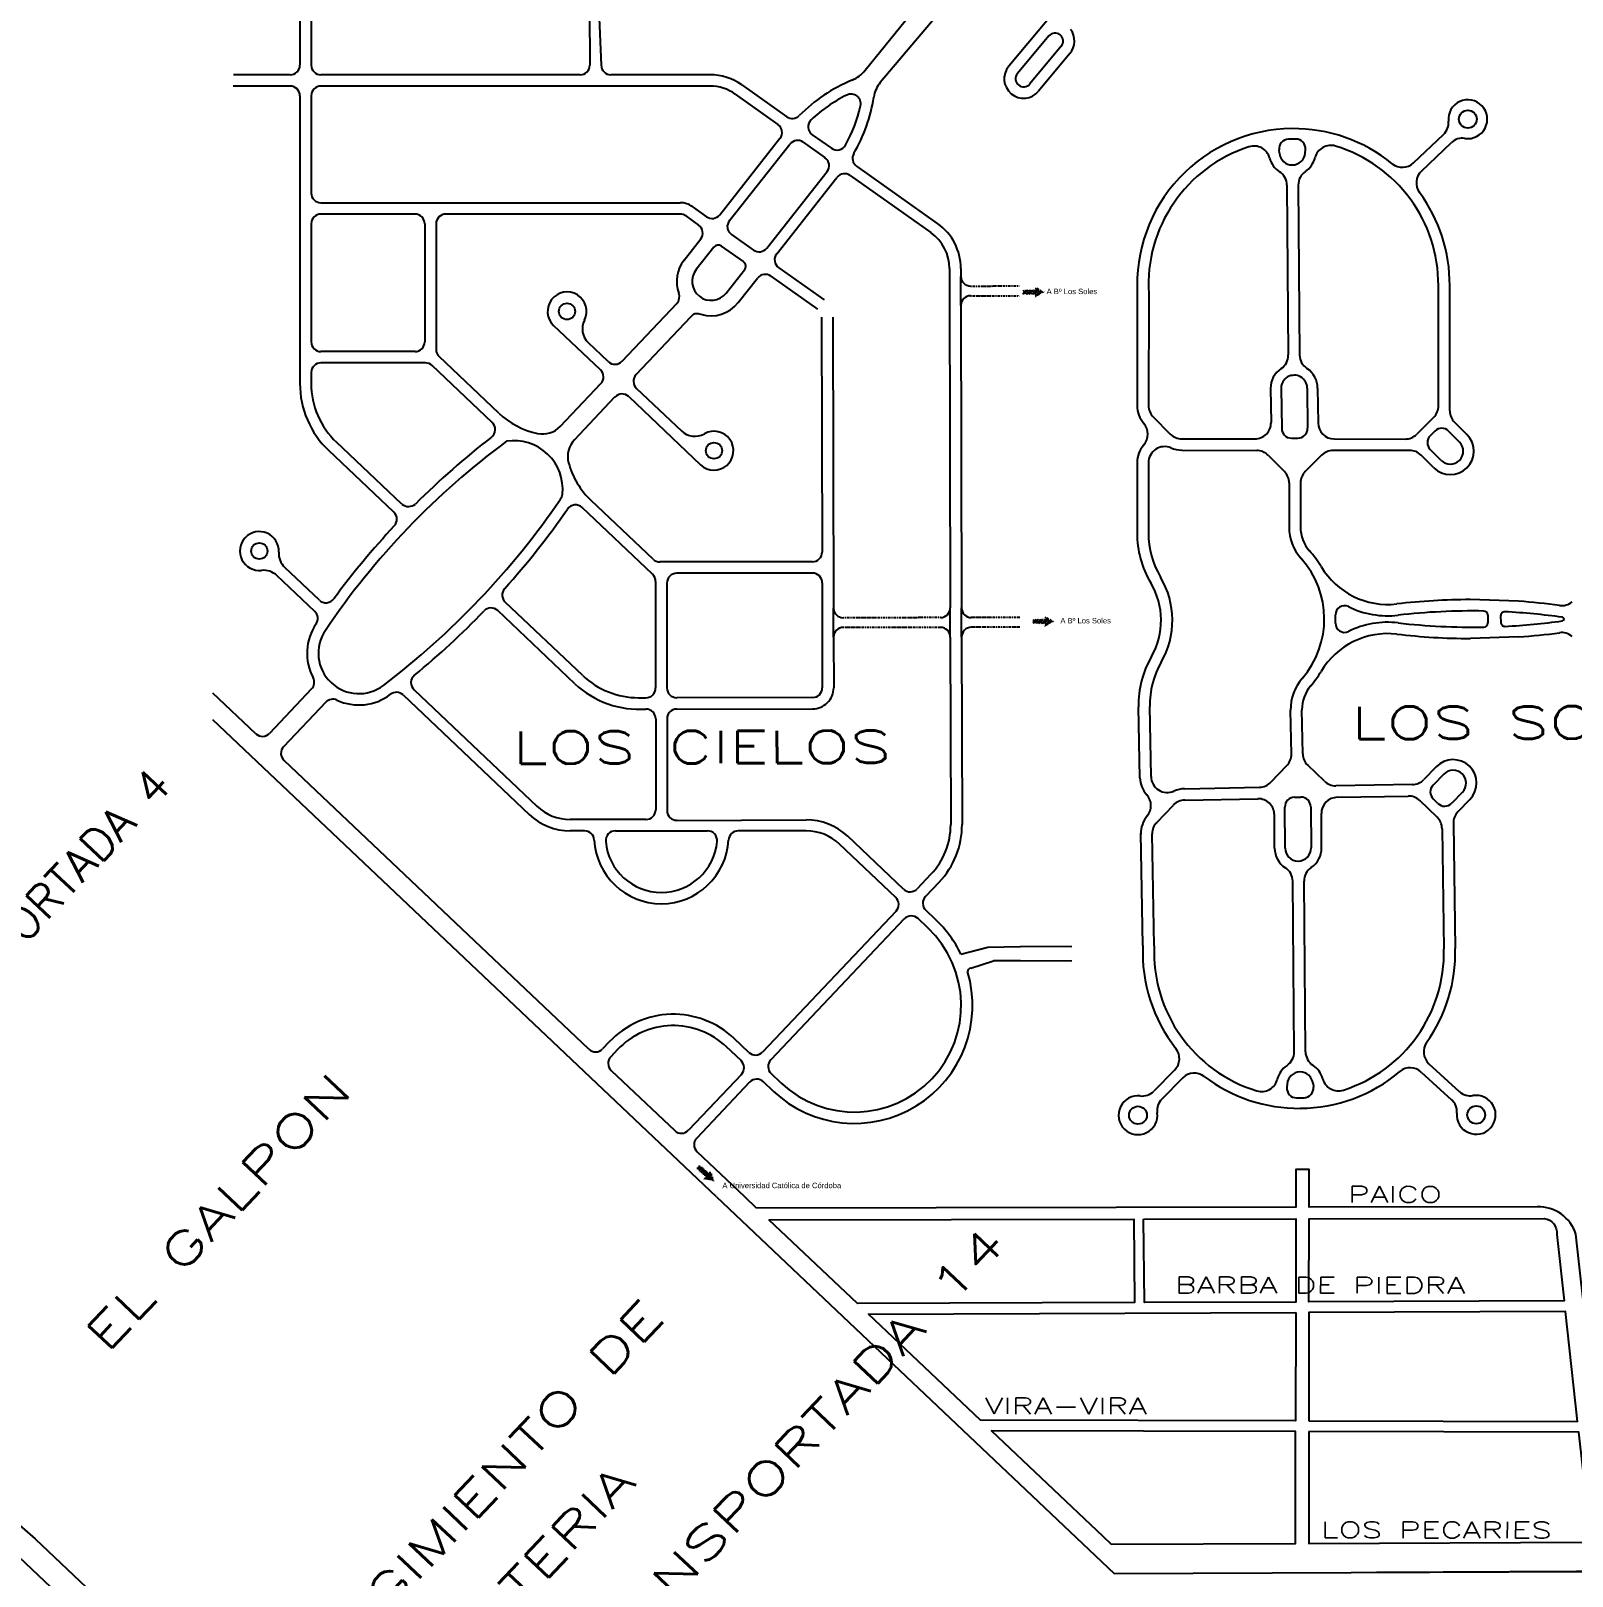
# Model space of a CAD drawing. Header units: millimetres. Extents: x 4374322 to 4409026, y 6503580 to 6534206.
# Drawn here: x 4377345 to 4378296, y 6528325 to 6529279 of the extents above; entities that cross this region are included whole.
import ezdxf

# ---------------------------------------------------------------- set-up
doc = ezdxf.new("R2010")
doc.units = ezdxf.units.MM
doc.linetypes.add('DASHDOT', pattern=[1, 0.5, -0.25, 0, -0.25])
for name, color, linetype in [('LINEA CALLE', 252, 'Continuous'), ('NOMBRE BARRIO', 8, 'Continuous'), ('NOMBRE CALLE', 252, 'Continuous')]:
    doc.layers.add(name, color=color, linetype=linetype)
doc.styles.add('ROMANS', font='romans')
doc.styles.add('S1', font='ROMANS')
doc.styles.get("Standard").update_dxf_attribs({"font": 'arial.ttf'})

msp = doc.modelspace()

# ---------------------------------------------------------------- linework, layer by layer
at = {"layer": 'LINEA CALLE', "transparency": 33554687}
for p, q in [((4378016.71, 6529338.58), (4377948.48, 6529256.85)), ((4377859.78, 6529254.37), (4377909.12, 6529315.34)), ((4377869.21, 6529246.95), (4377918.74, 6529305.85)), ((4377689.61, 6529291.54), (4377689.92, 6529257.62)), ((4377695.41, 6529291.54), (4377696.92, 6529257.62)), ((4377510.92, 6529287.62), (4377510.92, 6529257.62)), ((4377517.92, 6529287.62), (4377517.92, 6529257.62)), ((4377973.25, 6529275.6), (4377953.86, 6529252.37)), ((4377980.93, 6529269.19), (4377961.53, 6529245.96)), ((4377986.3, 6529264.7), (4377966.91, 6529241.47)), ((4377504.92, 6529251.62), (4377470.04, 6529251.62)), ((4377683.92, 6529251.62), (4377523.92, 6529251.62)), ((4377764.09, 6529251.62), (4377702.92, 6529251.62)), ((4377504.92, 6529244.62), (4377469.75, 6529244.62)), ((4377764.09, 6529244.62), (4377523.92, 6529244.62)), ((4377783.74, 6529245.36), (4377811.45, 6529225.74)), ((4377510.92, 6529238.62), (4377510.92, 6529059.63)), ((4377517.92, 6529238.62), (4377517.92, 6529178.62)), ((4377779.69, 6529239.65), (4377806.04, 6529220.99)), ((4377770.1, 6529165.19), (4377807.29, 6529212.38)), ((4377827.22, 6529214.57), (4377839, 6529206.22)), ((4378198.41, 6529197.24), (4378216.91, 6529214.8)), ((4377776.2, 6529161.62), (4377813.38, 6529208.81)), ((4377821.57, 6529209.99), (4377835.08, 6529200.42)), ((4378115.57, 6529203.17), (4378115.35, 6529205.32)), ((4378131.5, 6529203.3), (4378131.68, 6529205.46)), ((4378203.24, 6529192.17), (4378221.73, 6529209.72)), ((4377854.58, 6529195.19), (4377904.41, 6529159.9)), ((4377799.15, 6529144.62), (4377836.33, 6529191.81)), ((4377805.25, 6529141.05), (4377842.43, 6529188.24)), ((4377850.61, 6529189.42), (4377900.36, 6529154.18)), ((4378120.2, 6529183.49), (4378121.08, 6529078.65)), ((4378127.2, 6529183.54), (4378128.08, 6529078.57)), ((4377523.92, 6529172.62), (4377745.63, 6529172.62)), ((4377582, 6529165.62), (4377523.92, 6529165.62)), ((4377745.63, 6529165.62), (4377601, 6529165.62)), ((4377753.14, 6529170.23), (4377761.92, 6529164.01)), ((4377517.92, 6529159.62), (4377517.92, 6529086.77)), ((4377588, 6529159.62), (4377588, 6529086.77)), ((4377595, 6529159.62), (4377595, 6529082.06)), ((4377749.1, 6529164.51), (4377757.09, 6529158.85)), ((4377904.41, 6529159.9), (4377904.59, 6529159.77)), ((4377748.11, 6529137.27), (4377758.33, 6529150.25)), ((4377784.68, 6529136.25), (4377771.17, 6529145.82)), ((4377777.45, 6529153.01), (4377790.97, 6529143.44)), ((4377900.36, 6529154.18), (4377900.54, 6529154.06)), ((4377766.39, 6529145.13), (4377755.57, 6529131.39)), ((4377774.11, 6529116.88), (4377785.41, 6529131.22)), ((4377801.65, 6529127.29), (4377830.47, 6529106.88)), ((4377806.49, 6529132.44), (4377834.51, 6529112.59)), ((4377911.94, 6529132.08), (4377911.96, 6529122.67)), ((4377918.94, 6529132.1), (4377918.95, 6529127.18)), ((4377781.52, 6529110.94), (4377793.47, 6529126.11)), ((4377911.96, 6529122.67), (4377912.38, 6528922.52)), ((4377957.23, 6529118.7), (4377959.66, 6529116.27)), ((4377957.39, 6529117.64), (4377958.51, 6529116.52)), ((4377958.06, 6529118.76), (4377958.06, 6529118.76)), ((4377958.29, 6529118.54), (4377959.41, 6529117.42)), ((4377958.84, 6529118.88), (4377961.46, 6529116.26)), ((4377959.63, 6529117.19), (4377959.63, 6529117.19)), ((4377959.74, 6529118.88), (4377960.31, 6529118.32)), ((4377959.86, 6529116.97), (4377960.56, 6529116.26)), ((4377960.53, 6529118.09), (4377960.53, 6529118.09)), ((4377960.65, 6529118.87), (4377963.27, 6529116.25)), ((4377960.76, 6529117.87), (4377961.88, 6529116.74)), ((4377961.65, 6529118.76), (4377962.78, 6529117.64)), ((4377962.45, 6529118.86), (4377966.1, 6529115.21)), ((4377963, 6529117.42), (4377963, 6529117.42)), ((4377963.22, 6529117.19), (4377964.17, 6529116.24)), ((4377963.36, 6529118.86), (4377963.67, 6529118.54)), ((4377963.9, 6529118.32), (4377963.9, 6529118.32)), ((4377964.12, 6529118.09), (4377965.25, 6529116.97)), ((4377964.26, 6529118.85), (4377967.25, 6529115.86)), ((4377964.73, 6529120.17), (4377968.4, 6529116.51)), ((4377964.8, 6529119.21), (4377964.8, 6529119.21)), ((4377965.02, 6529118.99), (4377966.14, 6529117.87)), ((4377965.92, 6529119.89), (4377967.04, 6529118.76)), ((4377966.37, 6529117.64), (4377966.37, 6529117.64)), ((4377966.59, 6529117.42), (4377967.71, 6529116.29)), ((4377967.27, 6529118.54), (4377967.27, 6529118.54)), ((4377967.49, 6529118.32), (4377968.61, 6529117.19)), ((4377967.77, 6529118.93), (4377969.54, 6529117.16)), ((4377968.84, 6529116.97), (4377968.84, 6529116.97)), ((4377969.96, 6529117.64), (4377970.12, 6529117.48)), ((4378213.81, 6529047.28), (4378213.72, 6529121.47)), ((4378220.81, 6529044.16), (4378220.72, 6529121.45)), ((4377709.77, 6529074.76), (4377743.62, 6529110.49)), ((4377918.99, 6529109.18), (4377919.38, 6528922.52)), ((4377957.23, 6529116.91), (4377957.85, 6529116.28)), ((4377958.73, 6529116.29), (4377958.73, 6529116.29)), ((4377962.1, 6529116.52), (4377962.1, 6529116.52)), ((4377962.33, 6529116.29), (4377962.37, 6529116.25)), ((4377964.73, 6529114.79), (4377964.95, 6529114.57)), ((4377964.8, 6529115.62), (4377965.53, 6529114.89)), ((4377965.47, 6529116.74), (4377965.47, 6529116.74)), ((4377965.69, 6529116.52), (4377966.68, 6529115.54)), ((4378027.88, 6529116.33), (4378027.79, 6529047.5)), ((4378034.88, 6529116.53), (4378034.79, 6529047.49)), ((4377718.48, 6529066.5), (4377752.33, 6529102.23)), ((4377752.33, 6529102.23), (4377753.44, 6529103.34)), ((4377753.44, 6529103.34), (4377753.98, 6529103.78)), ((4377753.98, 6529103.78), (4377754.8, 6529104.18)), ((4377754.8, 6529104.18), (4377755.76, 6529104.27)), ((4377755.76, 6529104.27), (4377756.8, 6529104.18)), ((4377756.8, 6529104.18), (4377757.68, 6529104.03)), ((4377757.68, 6529104.03), (4377758.47, 6529103.83)), ((4377833, 6529102), (4377833.31, 6528957)), ((4377840, 6529102.01), (4377840.34, 6528922.43)), ((4377696.47, 6529069.44), (4377667.57, 6529096.82)), ((4377582, 6529080.77), (4377523.92, 6529080.77)), ((4377701.28, 6529074.53), (4377689.05, 6529086.12)), ((4377588.46, 6529073.77), (4377523.92, 6529073.77)), ((4377629.63, 6529037.03), (4377592.58, 6529072.13)), ((4377633.73, 6529042.79), (4377596.87, 6529077.71)), ((4377517.92, 6529067.77), (4377517.92, 6529059.63)), ((4377671.67, 6529034.54), (4377696.7, 6529060.96)), ((4377680.38, 6529026.29), (4377705.41, 6529052.71)), ((4377713.89, 6529052.94), (4377758.3, 6529010.87)), ((4377718.71, 6529058.02), (4377746.45, 6529031.74)), ((4378110.1, 6529057.98), (4378110.41, 6529037.02)), ((4378116.6, 6529058.08), (4378116.98, 6529033.24)), ((4378132.7, 6529058.1), (4378132.99, 6529033.4)), ((4378139.2, 6529058.17), (4378139.44, 6529036.69)), ((4378037.71, 6529040.41), (4378048.23, 6529029.86)), ((4378210.88, 6529040.19), (4378200.36, 6529029.68)), ((4378211.52, 6529031.64), (4378208.69, 6529028.81)), ((4378226.72, 6529024.93), (4378220.01, 6529031.64)), ((4378231.32, 6529029.52), (4378223.74, 6529037.1)), ((4377573.9, 6528986.51), (4377533.54, 6529024.75)), ((4378055.3, 6529026.93), (4378100.4, 6529026.87)), ((4378122.97, 6529027.34), (4378126.98, 6529027.33)), ((4378149.43, 6529026.8), (4378193.28, 6529026.75)), ((4377568.94, 6528981.57), (4377528.72, 6529019.67)), ((4378027.75, 6529012.1), (4378027.69, 6528968.83)), ((4378034.75, 6529012.09), (4378034.69, 6528968.82)), ((4378055.47, 6529019.91), (4378101.58, 6529019.74)), ((4378108.62, 6529016.8), (4378118.68, 6529006.71)), ((4378141.62, 6529016.76), (4378131.54, 6529006.7)), ((4378195.94, 6529019.73), (4378148.67, 6529019.68)), ((4378210.81, 6529009.02), (4378203.02, 6529016.81)), ((4378215.41, 6529013.61), (4378208.69, 6529020.33)), ((4378121.6, 6528999.64), (4378121.56, 6528972.45)), ((4378121.6, 6528999.64), (4378121.56, 6528972.45)), ((4378128.6, 6528999.63), (4378128.56, 6528972.45)), ((4378128.6, 6528999.63), (4378128.56, 6528972.45)), ((4377728.62, 6528943.25), (4377685.14, 6528984.44)), ((4377729.01, 6528952.52), (4377690.66, 6528988.85)), ((4377522.94, 6528927.34), (4377501.6, 6528947.56)), ((4377827.32, 6528950.99), (4377733.14, 6528950.88)), ((4377520.11, 6528920.39), (4377496.79, 6528942.48)), ((4377730.5, 6528938.9), (4377730.54, 6528873.08)), ((4377737.5, 6528937.89), (4377737.54, 6528873.1)), ((4377827.35, 6528943.99), (4377743.49, 6528943.89)), ((4377833.35, 6528937.99), (4377833.41, 6528873.2)), ((4378263.22, 6528926.62), (4378233.27, 6528927.62)), ((4377680.7, 6528875.69), (4377633.03, 6528920.85)), ((4377685.52, 6528880.77), (4377637.71, 6528926.07)), ((4377970.78, 6528916.91), (4377974.45, 6528913.24)), ((4378244.15, 6528918.09), (4378244.21, 6528913.22)), ((4378252.16, 6528917.59), (4378252.21, 6528913.59)), ((4377963.28, 6528915.43), (4377965.71, 6528913)), ((4377963.28, 6528913.64), (4377963.9, 6528913.01)), ((4377963.44, 6528914.37), (4377964.56, 6528913.25)), ((4377964.11, 6528915.5), (4377964.11, 6528915.5)), ((4377964.34, 6528915.27), (4377965.46, 6528914.15)), ((4377964.79, 6528913.03), (4377964.79, 6528913.03)), ((4377964.89, 6528915.62), (4377967.52, 6528912.99)), ((4377965.68, 6528913.93), (4377965.68, 6528913.93)), ((4377965.8, 6528915.61), (4377966.36, 6528915.05)), ((4377965.91, 6528913.7), (4377966.61, 6528913)), ((4377966.58, 6528914.82), (4377966.58, 6528914.82)), ((4377966.7, 6528915.61), (4377969.32, 6528912.98)), ((4377966.81, 6528914.6), (4377967.93, 6528913.48)), ((4377967.7, 6528915.5), (4377968.83, 6528914.37)), ((4377968.15, 6528913.25), (4377968.15, 6528913.25)), ((4377968.38, 6528913.03), (4377968.42, 6528912.99)), ((4377968.5, 6528915.6), (4377972.15, 6528911.95)), ((4377969.05, 6528914.15), (4377969.05, 6528914.15)), ((4377969.28, 6528913.93), (4377970.23, 6528912.98)), ((4377969.41, 6528915.59), (4377969.73, 6528915.27)), ((4377969.95, 6528915.05), (4377969.95, 6528915.05)), ((4377970.17, 6528914.82), (4377971.3, 6528913.7)), ((4377970.31, 6528915.58), (4377973.3, 6528912.6)), ((4377970.78, 6528911.52), (4377971.01, 6528911.3)), ((4377970.85, 6528915.95), (4377970.85, 6528915.95)), ((4377970.85, 6528912.35), (4377971.58, 6528911.62)), ((4377971.07, 6528915.72), (4377972.19, 6528914.6)), ((4377971.52, 6528913.48), (4377971.52, 6528913.48)), ((4377971.75, 6528913.25), (4377972.73, 6528912.27)), ((4377971.97, 6528916.62), (4377973.09, 6528915.5)), ((4377972.42, 6528914.37), (4377972.42, 6528914.37)), ((4377972.64, 6528914.15), (4377973.77, 6528913.03)), ((4377973.32, 6528915.27), (4377973.32, 6528915.27)), ((4377973.54, 6528915.05), (4377974.66, 6528913.93)), ((4377973.82, 6528915.67), (4377975.6, 6528913.89)), ((4377974.89, 6528913.7), (4377974.89, 6528913.7)), ((4377976.01, 6528914.37), (4377976.17, 6528914.22)), ((4377840.37, 6528904.43), (4377840.43, 6528873.23)), ((4377912.42, 6528904.52), (4377912.67, 6528788.76)), ((4377919.42, 6528904.52), (4377919.67, 6528788.78)), ((4378263.25, 6528904.62), (4378233.46, 6528903.63)), ((4377483.7, 6528844.85), (4377457.16, 6528869.99)), ((4377518.19, 6528872.54), (4377492.18, 6528845.08)), ((4377581.38, 6528871.99), (4377657.22, 6528800.14)), ((4377526.9, 6528864.28), (4377500.89, 6528836.83)), ((4377574.59, 6528868.78), (4377652.41, 6528795.05)), ((4377719.97, 6528867.07), (4377724.54, 6528867.08)), ((4377827.42, 6528867.2), (4377743.54, 6528867.1)), ((4377743.54, 6528860.1), (4377827.45, 6528860.21)), ((4378029.4, 6528817.63), (4378028.61, 6528861.52)), ((4378036.37, 6528818.49), (4378035.61, 6528861.65)), ((4378123.01, 6528832.31), (4378122.51, 6528859.49)), ((4378130.01, 6528832.44), (4378129.51, 6528859.61)), ((4377768.09, 6528558.9), (4377457.1, 6528853.52)), ((4377730.55, 6528854.08), (4377730.58, 6528797.92)), ((4377737.55, 6528854.1), (4377737.58, 6528797.39)), ((4377689.31, 6528650.07), (4377501.12, 6528828.34)), ((4378110.32, 6528814.93), (4378120.21, 6528825.19)), ((4378143.32, 6528815.53), (4378133.06, 6528825.42)), ((4378212.37, 6528824.43), (4378204.71, 6528816.51)), ((4378057.11, 6528810.93), (4378103.33, 6528811.88)), ((4378197.68, 6528813.47), (4378150.41, 6528812.73)), ((4378217.04, 6528819.92), (4378210.44, 6528813.09)), ((4378057.18, 6528803.91), (4378102.3, 6528804.73)), ((4378124.84, 6528805.64), (4378128.84, 6528805.71)), ((4378151.3, 6528805.61), (4378195.13, 6528806.41)), ((4378212.96, 6528793.26), (4378202.26, 6528803.6)), ((4378213.45, 6528801.82), (4378210.58, 6528804.6)), ((4378228.54, 6528808.79), (4378221.94, 6528801.96)), ((4378233.21, 6528804.28), (4378225.77, 6528796.57)), ((4378039.82, 6528790.13), (4378050.16, 6528800.85)), ((4378112.6, 6528774.23), (4378112.48, 6528794.79)), ((4378119.1, 6528774.27), (4378118.95, 6528799.6)), ((4378134.95, 6528799.76), (4378135.16, 6528774.36)), ((4378141.66, 6528774.42), (4378141.48, 6528795.53)), ((4377724.58, 6528791.92), (4377677.86, 6528791.91)), ((4377686.65, 6528784.91), (4377677.86, 6528784.91)), ((4377705.69, 6528784.91), (4377762.48, 6528784.91)), ((4377743.6, 6528791.39), (4377823.48, 6528791.71)), ((4377823.41, 6528784.91), (4377781.52, 6528784.91)), ((4378031.26, 6528714.06), (4378030.02, 6528783.41)), ((4378216.01, 6528786.23), (4378217.16, 6528712.05)), ((4378222.96, 6528789.46), (4378224.16, 6528712.18)), ((4377878.73, 6528743.83), (4377844.04, 6528776.69)), ((4377883.54, 6528748.92), (4377849.08, 6528781.57)), ((4378038.27, 6528713.98), (4378037.02, 6528783.01)), ((4377900.47, 6528758.06), (4377892.03, 6528749.14)), ((4377905.55, 6528753.25), (4377897.11, 6528744.33)), ((4378124.7, 6528648.46), (4378123.83, 6528753.79)), ((4378131.7, 6528648.52), (4378130.83, 6528753.88)), ((4377903.38, 6528730.12), (4377897.34, 6528735.85)), ((4377878.96, 6528735.35), (4377796.56, 6528648.37)), ((4377884.04, 6528730.54), (4377801.64, 6528643.56)), ((4377898.57, 6528725.04), (4377892.52, 6528730.77)), ((4377918.95, 6528708.79), (4377935.54, 6528713.03)), ((4377935.54, 6528713.03), (4377955.83, 6528713.44)), ((4377987.49, 6528713.37), (4377955.83, 6528713.44)), ((4377925.07, 6528700.16), (4377939.12, 6528704.65)), ((4377955.85, 6528704.61), (4377939.12, 6528704.65)), ((4377987.55, 6528704.55), (4377955.83, 6528704.61)), ((4377701.91, 6528654.66), (4377697.79, 6528650.3)), ((4377707, 6528649.84), (4377702.87, 6528645.49)), ((4377783.26, 6528643.06), (4377774.19, 6528651.66)), ((4377788.08, 6528648.14), (4377779, 6528656.74)), ((4378207.87, 6528641.18), (4378226.65, 6528623.94)), ((4377703.1, 6528637), (4377742.32, 6528599.84)), ((4377783.49, 6528634.58), (4377750.8, 6528600.07)), ((4377807.91, 6528629.35), (4377801.87, 6528635.08)), ((4378050.97, 6528637.32), (4378038, 6528624.18)), ((4378055.96, 6528632.41), (4378042.98, 6528619.26)), ((4378203.13, 6528636.03), (4378221.92, 6528618.78)), ((4377788.57, 6528629.76), (4377755.89, 6528595.26)), ((4377803.1, 6528624.27), (4377797.06, 6528629.99)), ((4378120.4, 6528628.7), (4378120.22, 6528626.55)), ((4378136.33, 6528628.84), (4378136.54, 6528626.68)), ((4377785.54, 6528558.9), (4377756.11, 6528586.78)), ((4377756.29, 6528577.03), (4377756.32, 6528576.15)), ((4377756.9, 6528577.46), (4377756.97, 6528575.88)), ((4377756.98, 6528575.56), (4377756.98, 6528575.56)), ((4377757.5, 6528578.35), (4377757.65, 6528574.92)), ((4377758.16, 6528577.84), (4377758.16, 6528577.84)), ((4377758.17, 6528577.52), (4377758.24, 6528575.93)), ((4377758.25, 6528575.61), (4377758.25, 6528575.61)), ((4377758.27, 6528575.3), (4377758.31, 6528574.3)), ((4377758.81, 6528577.4), (4377758.97, 6528573.69)), ((4377759.47, 6528576.78), (4377759.51, 6528575.99)), ((4377759.52, 6528575.67), (4377759.52, 6528575.67)), ((4377759.54, 6528575.35), (4377759.6, 6528573.77)), ((4377759.62, 6528573.45), (4377759.62, 6528573.45)), ((4377760.14, 6528576.17), (4377760.3, 6528572.46)), ((4377760.8, 6528575.41), (4377760.87, 6528573.82)), ((4377760.89, 6528573.5), (4377760.89, 6528573.5)), ((4377761.46, 6528574.94), (4377761.68, 6528569.78)), ((4377762.12, 6528574.32), (4377762.14, 6528573.88)), ((4377762.15, 6528573.56), (4377762.15, 6528573.56)), ((4377762.78, 6528573.71), (4377762.97, 6528569.49)), ((4377763.42, 6528573.61), (4377763.42, 6528573.61)), ((4377763.44, 6528573.3), (4377763.51, 6528571.71)), ((4377764.03, 6528574.36), (4377764.25, 6528569.19)), ((4377764.71, 6528573.35), (4377764.77, 6528571.76)), ((4377759.63, 6528573.13), (4377759.63, 6528573.07)), ((4377760.38, 6528570.39), (4377760.4, 6528570.08)), ((4377760.9, 6528573.19), (4377760.96, 6528571.85)), ((4377760.99, 6528570.97), (4377761.04, 6528569.93)), ((4377762.17, 6528573.24), (4377762.24, 6528571.65)), ((4377762.25, 6528571.34), (4377762.25, 6528571.34)), ((4377762.26, 6528571.02), (4377762.32, 6528569.63)), ((4377763.52, 6528571.39), (4377763.52, 6528571.39)), ((4377763.53, 6528571.08), (4377763.6, 6528569.49)), ((4377764.79, 6528571.45), (4377764.79, 6528571.45)), ((4377764.8, 6528571.13), (4377764.87, 6528569.54)), ((4377764.88, 6528569.23), (4377764.88, 6528569.23)), ((4377765.43, 6528571.39), (4377765.53, 6528568.89)), ((4377766.17, 6528568.96), (4377766.18, 6528568.74)), ((4377262.66, 6528421.86), (4377347.44, 6528347.79)), ((4377347.44, 6528347.79), (4377441.75, 6528259.02)), ((4377337.36, 6528336.68), (4377431.6, 6528247.97))]:
    msp.add_line(p, q, dxfattribs=at)
at = {"layer": 'LINEA CALLE', "ltscale": 2.5, "transparency": 33554687}
for p, q in [((4377918.99, 6529109.18), (4377918.95, 6529127.18)), ((4377840.37, 6528904.43), (4377840.34, 6528922.43)), ((4377912.42, 6528904.52), (4377912.38, 6528922.52)), ((4377919.42, 6528904.52), (4377919.38, 6528922.52))]:
    msp.add_line(p, q, dxfattribs=at)
at = {"layer": 'LINEA CALLE', "linetype": 'DASHDOT', "transparency": 33554687}
for p, q in [((4377924.96, 6529121.2), (4377954.96, 6529121.26)), ((4377924.97, 6529115.2), (4377954.97, 6529115.26)), ((4377906.39, 6528916.51), (4377846.35, 6528916.44)), ((4377906.41, 6528910.51), (4377846.37, 6528910.44)), ((4377955.38, 6528916.56), (4377925.39, 6528916.53)), ((4377955.39, 6528910.56), (4377925.41, 6528910.53))]:
    msp.add_line(p, q, dxfattribs=at)
at = {"layer": 'LINEA CALLE', "transparency": 33554687}
msp.add_lwpolyline([(4378422.49, 6528346.24), (4378319.7, 6528345.78), (4378298.53, 6528535.85, 0.341437), (4378274.74, 6528552.8), (4378133.87, 6528552.57), (4378133.88, 6528575.84), (4378125.7, 6528575.85), (4378125.68, 6528552.56), (4377792.79, 6528552.03)], format="xyb", dxfattribs=at)
at = {"layer": 'LINEA CALLE', "linetype": 'Continuous', "transparency": 33554687}
for points in [[(4377768.09, 6528558.9), (4378013.5, 6528326.41)], [(4377792.79, 6528552.03), (4377785.54, 6528558.9)]]:
    msp.add_lwpolyline(points, dxfattribs=at)
at = {"layer": 'LINEA CALLE', "transparency": 33554687}
for points in [[(4377800.36, 6528544.86), (4378025.66, 6528545.22), (4378026.23, 6528493.69), (4377855.06, 6528493.04), (4377800.36, 6528544.86)], [(4378031.69, 6528545.23), (4378125.68, 6528545.38), (4378125.63, 6528494.06), (4378032.37, 6528493.71), (4378031.69, 6528545.23)], [(4378125.63, 6528487.61), (4378125.57, 6528420.67), (4377931.04, 6528421.06), (4377861.84, 6528486.62), (4378125.63, 6528487.61)], [(4378133.75, 6528420.65), (4378299.7, 6528420.31), (4378292.14, 6528488.24), (4378133.81, 6528487.64), (4378133.75, 6528420.65)], [(4378133.75, 6528414.12), (4378133.67, 6528344.95), (4378308.01, 6528345.73), (4378300.43, 6528413.78), (4378133.75, 6528414.12)], [(4378013.5, 6528326.41), (4378403.5, 6528328.15)], [(4378422.35, 6528328.24), (4378175.49, 6528327.14)]]:
    msp.add_lwpolyline(points, dxfattribs=at)
msp.add_lwpolyline([(4378286.84, 6528535.82), (4378291.42, 6528494.69), (4378133.82, 6528494.09), (4378133.86, 6528545.39), (4378279.12, 6528545.63, -0.401387)], format="xyb", close=True, dxfattribs=at)
msp.add_lwpolyline([(4378011.75, 6528344.6), (4378125.51, 6528344.91), (4378125.57, 6528414.13), (4377937.95, 6528414.51), (4378006.51, 6528349.57)], close=True, dxfattribs=at)
for centre, radius in [((4378231.91, 6529224.22), 5.5), ((4377675.82, 6529105.54), 5), ((4377766.55, 6529019.58), 5), ((4377485.89, 6528957.62), 5), ((4378028.29, 6528609.36), 5.5), ((4378237.08, 6528609.61), 5.5)]:
    msp.add_circle(centre, radius, dxfattribs=at)
for centre, radius, start, end in [((4377977.09, 6529272.39), 12, 320.14339, 37.00975), ((4377977.09, 6529272.39), 5, 320.14339, 140.14339), ((4377504.92, 6529257.62), 6, 270, 0), ((4377523.92, 6529257.62), 6, 180, 270), ((4377683.92, 6529257.62), 6, 270, 0), ((4377702.92, 6529257.62), 6, 180, 270), ((4377764.09, 6529217.62), 34, 54.6916, 90), ((4377844.07, 6529266.75), 20, 292.56757, 321.76589), ((4377957.7, 6529249.16), 12, 140.14339, 320.14339), ((4377957.7, 6529249.16), 5, 140.14339, 320.14339), ((4377504.92, 6529238.62), 6, 0, 90), ((4377523.92, 6529238.62), 6, 90, 180), ((4377764.09, 6529217.62), 27, 54.6916, 90), ((4377890.12, 6529155.94), 100, 112.56757, 135.19654), ((4377884.92, 6529234.57), 20, 141.76589, 171.01017), ((4377890.12, 6529155.94), 93, 116.61026, 133.0968), ((4377766.39, 6529253.32), 93, 330.98247, 346.98264), ((4377851.16, 6529233.72), 6, 346.98264, 116.61026), ((4377766.39, 6529253.32), 100, 329.85147, 351.01017), ((4378231.91, 6529224.22), 12, 261.36938, 185.66358), ((4377814.91, 6529230.63), 6, 234.6916, 315.19654), ((4377830.68, 6529219.47), 6, 133.0968, 234.6916), ((4378210.02, 6529222.05), 10, 313.51648, 5.66358), ((4377802.57, 6529216.09), 6, 321.76589, 54.6916), ((4378124.11, 6529122), 96.4, 90.4684, 183.37618), ((4378124.32, 6529122), 96.4, 50.82869, 90.5939), ((4378228.61, 6529202.47), 10, 81.36938, 133.51648), ((4377818.1, 6529205.1), 6, 54.6916, 141.76589), ((4377842.47, 6529211.12), 6, 234.6916, 330.98247), ((4377858.05, 6529200.08), 6, 149.85147, 234.6916), ((4378124.22, 6529121.96), 89.5, 107.8434, 183.48038), ((4378099.86, 6529197.64), 10, 14.95201, 107.8434), ((4378121.32, 6529205.91), 6, 92.04589, 185.65808), ((4378123.53, 6529203.96), 8, 185.65808, 355.30485), ((4378124.32, 6529122), 89.96, 89.06088, 92.04589), ((4378125.7, 6529205.95), 6, 355.30485, 89.06088), ((4378147.3, 6529198.04), 10, 73.12032, 166.01171), ((4378124.22, 6529121.96), 89.5, 359.66405, 73.12032), ((4377831.61, 6529195.52), 6, 321.76589, 54.6916), ((4378123.53, 6529203.96), 14.5, 194.95201, 237.04482), ((4378123.53, 6529203.96), 14.5, 303.91891, 346.01171), ((4378191.53, 6529204.49), 10, 230.82869, 313.51648), ((4377847.14, 6529184.53), 6, 54.6916, 141.76589), ((4378110.2, 6529183.4), 10, 0.48186, 57.04482), ((4378137.2, 6529183.63), 10, 123.91891, 180.48186), ((4378210.12, 6529184.92), 10, 133.51648, 216.24944), ((4377523.92, 6529178.62), 6, 180, 270), ((4378124.32, 6529122), 96.4, 359.67072, 36.24944), ((4377523.92, 6529159.62), 6, 90, 180), ((4377582, 6529159.62), 6, 0, 90), ((4377601, 6529159.62), 6, 90, 180), ((4377745.63, 6529159.62), 13, 54.6916, 90), ((4377745.63, 6529159.62), 6, 54.6916, 90), ((4377765.39, 6529168.9), 6, 234.6916, 321.76589), ((4377753.62, 6529153.96), 6, 321.76589, 54.6916), ((4377780.45, 6529157.84), 5.69, 138.35598, 238.10151), ((4377884.94, 6529132.02), 34, 0.12189, 54.6916), ((4377769.14, 6529142.96), 3.5, 54.6916, 141.76589), ((4377884.94, 6529132.02), 27, 0.12189, 54.6916), ((4377764.8, 6529124.12), 21.25, 141.76589, 200.419), ((4377782.66, 6529133.39), 3.5, 321.76589, 54.6916), ((4377794.43, 6529148.33), 6, 234.6916, 321.76589), ((4377809.96, 6529137.34), 6, 141.76589, 234.6916), ((4377764.8, 6529124.12), 11.75, 141.76589, 321.76589), ((4377798.18, 6529122.39), 6, 54.6916, 141.76589), ((4377924.95, 6529127.2), 6, 180.12189, 270.12189), ((4377675.82, 6529105.54), 12, 333.50647, 226.54872), ((4377739.26, 6529114.61), 6, 316.54873, 20.419), ((4377764.8, 6529124.12), 21.25, 252.67846, 321.76589), ((4377924.99, 6529109.2), 6, 90.12189, 180.12189), ((4377697.3, 6529094.83), 12, 153.50647, 226.54871), ((4377523.92, 6529086.77), 6, 180, 270), ((4377582, 6529086.77), 6, 270, 0), ((4377601, 6529082.06), 6, 180, 226.54873), ((4377523.92, 6529067.77), 6, 90, 180), ((4377588.46, 6529067.77), 6, 46.54873, 90), ((4377692.34, 6529065.09), 6, 316.54873, 46.5487), ((4377705.41, 6529078.88), 6, 226.54869, 316.54873), ((4378124.65, 6529058.1), 14.55, 123.54453, 180.07083), ((4378111.08, 6529078.56), 10, 303.54453, 0.48186), ((4378138.08, 6529078.65), 10, 180.48186, 236.83357), ((4378124.65, 6529058.1), 14.55, 359.97207, 56.83357), ((4377567.92, 6529061.05), 57, 180, 226.54873), ((4377567.92, 6529061.05), 50, 180, 226.54873), ((4377722.83, 6529062.38), 6, 136.54873, 226.54876), ((4378124.65, 6529058.1), 8.05, 359.97207, 180.07083), ((4377709.77, 6529048.58), 6, 46.54876, 136.54873), ((4377668.12, 6529079.08), 50, 226.54873, 257.90145), ((4378044.79, 6529047.47), 17, 179.92636, 220.88139), ((4378044.79, 6529047.47), 10, 179.92636, 224.92636), ((4378203.81, 6529047.27), 10, 314.99966, 0.07296), ((4378230.81, 6529044.17), 10, 180.07296, 224.99966), ((4377625.5, 6529032.67), 6, 307.83031, 46.54873), ((4377660.78, 6529044.86), 15, 257.90145, 316.54873), ((4377754.7, 6529040.45), 12, 226.54874, 299.59098), ((4377766.55, 6529019.58), 12, 226.54874, 119.59098), ((4378024.38, 6529029.8), 10, 318.97133, 40.88139), ((4378100.41, 6529036.87), 10, 269.92636, 0.85782), ((4378122.98, 6529033.34), 6, 180.89135, 269.92636), ((4378126.99, 6529033.33), 6, 269.92636, 0.6725), ((4378149.44, 6529036.8), 10, 180.64654, 269.92636), ((4378215.76, 6529027.4), 6, 44.99966, 134.99966), ((4377920.1, 6528643.6), 474.37, 126.40863, 146.0326), ((4377940.14, 6528627.49), 507, 127.83031, 134.90001), ((4377643.17, 6528995.74), 30, 354.20719, 98.89026), ((4377691.27, 6529015.98), 15, 136.54873, 195.196), ((4378044.75, 6529012.08), 17, 138.97133, 179.92636), ((4378044.75, 6529012.08), 10, 66.9591, 179.92636), ((4378055.31, 6529036.93), 10, 224.92636, 269.92636), ((4378193.29, 6529036.75), 10, 269.92636, 314.99966), ((4378212.94, 6529024.57), 6, 134.99966, 224.99966), ((4378221.07, 6529019.27), 14.5, 224.99966, 44.99966), ((4378221.07, 6529019.27), 8, 224.99966, 44.99966), ((4377725.05, 6529025.15), 50, 195.196, 226.54873), ((4378055.31, 6529036.93), 17, 246.9591, 269.92636), ((4378101.54, 6529009.74), 10, 44.92636, 89.78717), ((4378148.69, 6529009.68), 10, 90.06904, 134.92636), ((4378195.95, 6529009.73), 10, 44.99966, 90.06904), ((4378111.6, 6528999.65), 10, 359.92636, 44.92636), ((4378138.6, 6528999.62), 10, 134.92636, 179.92636), ((4377260.71, 6529271.22), 498.3, 307.27493, 325.59897), ((4377578.01, 6528991.97), 6.83, 232.96911, 308.47963), ((4377259.42, 6529272.37), 507, 318.19744, 325.26714), ((4377665.94, 6528993.69), 7.14, 325.85261, 352.07334), ((4377681.01, 6528980.09), 6, 46.54873, 145.26714), ((4377564.82, 6528977.21), 6, 317.02231, 46.54873), ((4377485.89, 6528957.62), 12, 356.77688, 276.32051), ((4377940.14, 6528627.49), 507, 137.02231, 143.62989), ((4378087.69, 6528968.75), 60, 179.92636, 210.86425), ((4378087.69, 6528968.75), 53, 179.92636, 210.86425), ((4378150.56, 6528972.42), 29, 179.92636, 221.92992), ((4378150.56, 6528972.42), 22, 179.92636, 221.92992), ((4377509.85, 6528956.27), 12, 176.77688, 226.5487), ((4377827.31, 6528956.99), 6, 270.06578, 0.12189), ((4378087.4, 6528915.68), 62.91, 30.90593, 41.92992), ((4377488.53, 6528933.77), 12, 46.5487, 96.32051), ((4377733.14, 6528956.88), 6, 226.54873, 270.06578), ((4378087.4, 6528915.68), 55.91, 319.0338, 41.92992), ((4378182.56, 6528972.65), 48, 210.90593, 276.56248), ((4377724.5, 6528938.89), 6, 0.03389, 46.54873), ((4377743.5, 6528937.89), 6, 90.06578, 180.03123), ((4377827.35, 6528937.99), 6, 0.05371, 90.06578), ((4377997.58, 6528914.9), 44.97, 330.11842, 30.86425), ((4377997.58, 6528914.9), 51.97, 330.11842, 30.86425), ((4377527.07, 6528931.7), 6, 226.5487, 323.62989), ((4377641.83, 6528930.42), 6, 138.19744, 226.54873), ((4378234.56, 6528520.63), 407, 90.18072, 96.56248), ((4378234.56, 6528520.63), 407, 82.37912, 85.96149), ((4378289.86, 6528933.94), 10, 262.37912, 309.87906), ((4377515.98, 6528916.03), 6, 325.77374, 46.5487), ((4377259.42, 6529272.37), 507, 309.46756, 316.07514), ((4377628.91, 6528916.5), 6, 46.54873, 136.07514), ((4377846.34, 6528922.44), 6, 180.10789, 270.06578), ((4377906.38, 6528922.51), 6, 270.06578, 0.12189), ((4377925.38, 6528922.53), 6, 180.12189, 270.06578), ((4378155.75, 6528918.41), 5.5, 63.69895, 182.28613), ((4378087.4, 6528915.68), 62.91, 357.67259, 2.28613), ((4378182.56, 6528972.65), 55, 243.69895, 276.56248), ((4378234.56, 6528520.63), 400, 88.97714, 96.56248), ((4378241.65, 6528918.06), 2.5, 0.67334, 88.97714), ((4378254.66, 6528917.62), 2.5, 87.10125, 180.67334), ((4378234.56, 6528520.63), 400, 81.98749, 87.10125), ((4378290.16, 6528915.61), 1.13, 277.97123, 81.98749), ((4378290.16, 6528915.61), 1.13, 277.97123, 81.98749), ((4377547.35, 6528894.58), 32, 145.63342, 208.14025), ((4377940.14, 6528627.49), 507, 145.77374, 145.78497), ((4377547.35, 6528894.58), 25, 145.78497, 307.31248), ((4377846.37, 6528904.44), 6, 90.06578, 180.10789), ((4377906.42, 6528904.51), 6, 0.12189, 90.06578), ((4377925.42, 6528904.53), 6, 90.06578, 180.12189), ((4378155.75, 6528912.9), 5.5, 177.67259, 296.25977), ((4378182.52, 6528858.65), 55, 83.39624, 116.25977), ((4378234.84, 6529310.63), 400, 263.39624, 270.9901), ((4378241.71, 6528913.19), 2.5, 270.9901, 0.67334), ((4378254.71, 6528913.62), 2.5, 180.67334, 272.86446), ((4378234.84, 6529310.63), 400, 272.86446, 277.97123), ((4378234.84, 6529310.63), 407, 274.00316, 277.5796), ((4378289.85, 6528897.27), 10, 50.07966, 97.5796), ((4378182.52, 6528858.65), 48, 83.39624, 149.05279), ((4378234.84, 6529310.63), 407, 263.39624, 269.80488), ((4378088.6, 6528862.6), 60, 150.11842, 181.03066), ((4378088.6, 6528862.6), 53, 150.11842, 181.03066), ((4377513.84, 6528876.66), 6, 316.54873, 28.14025), ((4377585.5, 6528876.34), 6, 129.46756, 226.5487), ((4377719.91, 6528917.07), 50, 226.54873, 270.07376), ((4378151.51, 6528860.01), 29, 139.0338, 181.03736), ((4378087.4, 6528915.68), 62.91, 319.0338, 329.05279), ((4377547.35, 6528894.58), 32, 244.95721, 307.46398), ((4377570.46, 6528864.42), 6, 46.5487, 127.46398), ((4377720.44, 6528917.91), 57.98, 226.73464, 274.05353), ((4377724.54, 6528873.08), 6, 270.07376, 0.03389), ((4377743.54, 6528873.1), 6, 180.03123, 270.06544), ((4377827.41, 6528873.2), 6, 270.06544, 0.05371), ((4377827.43, 6528873.21), 13, 270.07376, 0.10789), ((4378151.51, 6528860.01), 22, 139.0338, 181.03736), ((4377531.26, 6528860.16), 6, 64.95721, 136.54873), ((4377724.55, 6528854.08), 6, 0.03389, 90.07376), ((4377743.55, 6528854.1), 6, 90.07376, 180.03123), ((4377487.83, 6528849.21), 6, 226.54873, 316.54873), ((4377505.25, 6528832.7), 6, 136.54873, 226.54873), ((4378113.01, 6528832.13), 10, 316.03736, 1.03736), ((4378140, 6528832.62), 10, 181.03736, 226.03736), ((4378222.79, 6528814.35), 14.5, 315.96406, 135.96406), ((4378222.79, 6528814.35), 8, 315.96406, 135.96406), ((4378046.37, 6528818.58), 17, 183.20587, 221.9924), ((4378046.38, 6528818.58), 10.01, 180.52678, 293.98319), ((4378103.12, 6528821.87), 10, 271.17656, 316.03736), ((4378150.26, 6528822.73), 10, 226.03736, 270.89468), ((4378197.52, 6528823.47), 10, 270.89468, 315.96406), ((4378214.75, 6528808.92), 6, 135.96406, 225.96406), ((4378026.31, 6528800.51), 10, 320.08233, 41.9924), ((4378057.36, 6528793.91), 10, 91.03736, 136.03736), ((4378057.36, 6528793.91), 17, 91.03736, 114.00462), ((4378102.48, 6528794.73), 10, 0.34796, 91.03736), ((4378124.95, 6528799.64), 6, 91.03736, 180.34796), ((4378128.95, 6528799.71), 6, 0.47327, 91.03736), ((4378151.48, 6528795.62), 10, 91.03736, 180.47327), ((4378195.31, 6528796.41), 10, 45.96406, 91.03736), ((4377677.85, 6528821.91), 37, 226.5487, 270.00406), ((4377677.85, 6528821.91), 30, 226.5487, 270.00406), ((4377724.58, 6528797.92), 6, 270.00406, 0.03389), ((4377743.58, 6528797.39), 6, 180.03123, 270.22594), ((4378047.02, 6528783.19), 17, 140.08233, 181.03736), ((4378206.01, 6528786.07), 10, 0.89076, 45.96406), ((4378217.62, 6528806.13), 6, 225.96406, 315.96406), ((4378232.95, 6528789.62), 10, 135.96406, 180.89076), ((4377686.65, 6528778.91), 6, 3.01696, 90), ((4377705.69, 6528778.91), 6, 90, 185.03241), ((4377762.48, 6528778.91), 6, 354.96759, 90), ((4377781.52, 6528778.91), 6, 90, 176.98304), ((4377823.41, 6528754.91), 30, 46.54873, 90), ((4377823.63, 6528754.71), 37, 46.54873, 90.22594), ((4377868.17, 6528788.67), 44.5, 316.54873, 0.12189), ((4377868.17, 6528788.67), 51.5, 316.54873, 0.12189), ((4378047.02, 6528783.19), 10, 136.03736, 181.03736), ((4377734.08, 6528781.41), 41.5, 183.01696, 356.98304), ((4377734.08, 6528781.41), 34.5, 185.03241, 354.96759), ((4378127.13, 6528774.31), 14.53, 180.34796, 237.15778), ((4378127.13, 6528774.31), 8.03, 180.34796, 0.34796), ((4378127.13, 6528774.31), 14.53, 303.94686, 0.34796), ((4378113.83, 6528753.71), 10, 0.47287, 57.15778), ((4378140.83, 6528753.97), 10, 123.94686, 180.47287), ((4377887.67, 6528753.27), 6, 226.54873, 316.54873), ((4377874.6, 6528739.48), 6, 316.54873, 46.54873), ((4377901.46, 6528740.2), 6, 136.54873, 226.54873), ((4377888.4, 6528726.41), 6, 46.54873, 136.54873), ((4377853.24, 6528677.2), 72.91, 25.67961, 46.54873), ((4377853.24, 6528677.2), 65.91, 226.54873, 46.54873), ((4378127.58, 6528710), 96.4, 177.58702, 218.1071), ((4378127.68, 6528710.05), 89.5, 177.48334, 253.12032), ((4378127.68, 6528710.05), 89.5, 287.8434, 1.29967), ((4378127.79, 6528710.01), 96.4, 324.71428, 1.29301), ((4377853.24, 6528677.2), 72.91, 226.54873, 16.5962), ((4377925.56, 6528697.74), 2.47, 101.57833, 173.50612), ((4377741.5, 6528617.15), 54.53, 46.54873, 136.54873), ((4377741.5, 6528617.15), 47.53, 46.54873, 136.54873), ((4377693.43, 6528654.43), 6, 226.54873, 316.54873), ((4378043.86, 6528644.34), 10, 315.3716, 38.1071), ((4378214.64, 6528648.55), 10, 144.71428, 227.44724), ((4377707.22, 6528641.36), 6, 136.54873, 226.54873), ((4377779.14, 6528638.71), 6, 316.54873, 46.54873), ((4377792.2, 6528652.5), 6, 226.54873, 316.54873), ((4377806, 6528639.43), 6, 136.54873, 226.54873), ((4378128.37, 6528628.05), 14.5, 123.91891, 166.01171), ((4378114.7, 6528648.38), 10, 303.91891, 0.48186), ((4378141.7, 6528648.61), 10, 180.48186, 237.04482), ((4378128.37, 6528628.05), 14.5, 14.95201, 57.04482), ((4377792.93, 6528625.64), 6, 46.54873, 136.54873), ((4378063.08, 6528625.38), 10, 52.68629, 135.3716), ((4378127.58, 6528710), 96.4, 232.68629, 270.49532), ((4378104.6, 6528633.97), 10, 253.12032, 346.01171), ((4378128.37, 6528628.05), 8, 5.65887, 175.30565), ((4378127.79, 6528710.01), 96.4, 270.36982, 310.13503), ((4378152.04, 6528634.37), 10, 194.95201, 287.8434), ((4378196.37, 6528628.66), 10, 47.44724, 130.13503), ((4378028.29, 6528609.36), 12, 83.2245, 7.51869), ((4378030.88, 6528631.2), 10, 263.2245, 315.3716), ((4378126.2, 6528626.06), 6, 175.30565, 268.91784), ((4378130.57, 6528626.09), 6, 271.90284, 5.65887), ((4378237.08, 6528609.61), 12, 175.30015, 99.59434), ((4378233.42, 6528631.31), 10, 227.44724, 279.59434), ((4378050.1, 6528612.23), 10, 135.3716, 187.51869), ((4378127.79, 6528710.01), 89.96, 268.91784, 271.90284), ((4378215.16, 6528611.42), 10, 355.30015, 47.44724), ((4377746.45, 6528604.2), 6, 226.54873, 316.54873), ((4377760.24, 6528591.13), 6, 136.54873, 226.54873)]:
    msp.add_arc(centre, radius, start, end, dxfattribs=at)

# ---------------------------------------------------------------- texts
for s, p in [('A Bº Los Soles', (4377971.88, 6529116.21)), ('A Bº Los Soles', (4377980.38, 6528912.97)), ('A Universidad Católica de Córdoba', (4377771.74, 6528564.33))]:
    msp.add_text(s, height=3.36, dxfattribs=at).set_placement(p)
at = {"layer": 'NOMBRE BARRIO', "linetype": 'Continuous', "transparency": 33554687, "style": 'S1', "width": 1.5}
for s, p in [('LOS SOLES', (4378159.96, 6528841.48)), ('LOS CIELOS', (4377642.17, 6528826.29))]:
    msp.add_text(s, height=20, rotation=0.13371, dxfattribs=at).set_placement(p)
at = {"layer": 'NOMBRE BARRIO', "transparency": 33554687, "style": 'ROMANS'}
for s, width, p in [('AEROTRANSPORTADA 4', 1.02608, (4377221.47, 6528587.93)), ('EL GALPON', 1.5, (4377391.47, 6528461.93)), ('AEROTRANSPORTADA 14', 1.5, (4377621.47, 6528182.93)), ('REGIMIENTO DE', 1.5, (4377528.47, 6528262.93)), ('INFANTERIA', 1.5, (4377569.26, 6528223.07))]:
    msp.add_text(s, height=20, rotation=46.64984, dxfattribs=dict(at, width=width)).set_placement(p)
at = {"layer": 'NOMBRE CALLE', "linetype": 'Continuous', "transparency": 33554687, "style": 'S1', "width": 1.5}
for s, p in [('PAICO', (4378158, 6528555.51)), ('BARBA DE PIEDRA', (4378051.05, 6528499.56)), ('VIRA-VIRA', (4377933.68, 6528424.95)), ('LOS PECARIES', (4378141.21, 6528348.44))]:
    msp.add_text(s, height=10, rotation=359.92878, dxfattribs=at).set_placement(p)

doc.saveas('drawing.dxf')
